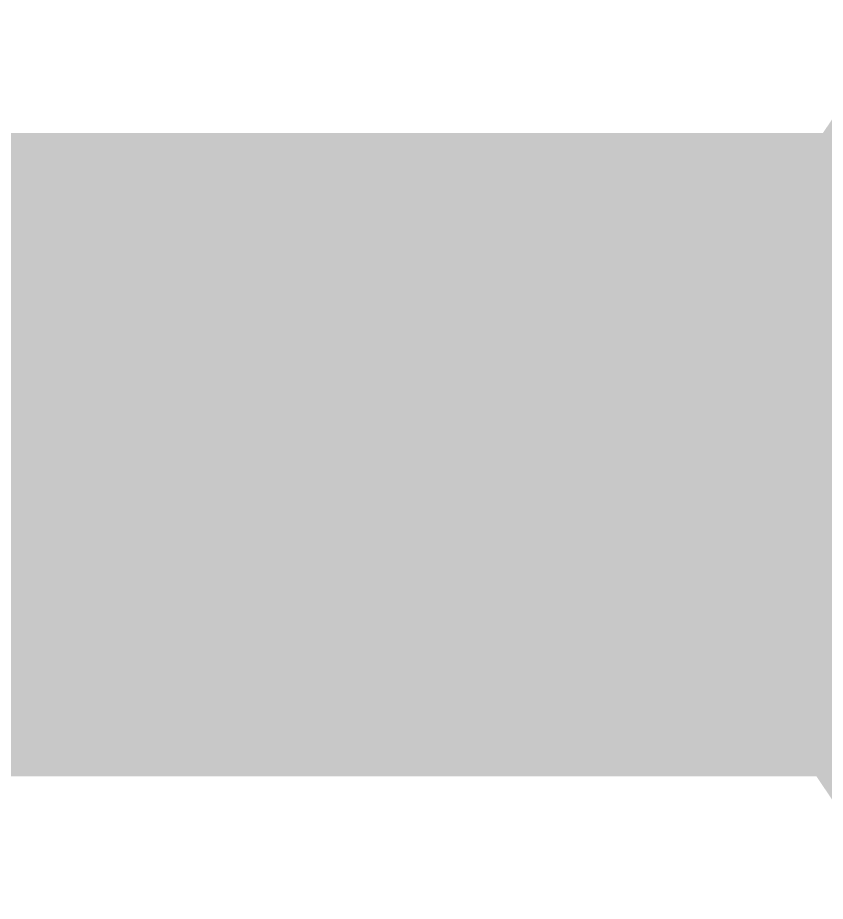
# Model space of a CAD drawing. Header units: inches. Extents: x 0 to 841, y 0 to 594.
# Drawn here: x 283.241 to 284.183, y 304.475 to 305.505 of the extents above; entities that cross this region are included whole.
import ezdxf

# ---------------------------------------------------------------- set-up
doc = ezdxf.new("R2010")
doc.units = ezdxf.units.IN
doc.layers.add('Sheet', color=255, linetype='Continuous')

msp = doc.modelspace()

# ---------------------------------------------------------------- linework, layer by layer
at = {"layer": 'Sheet'}
for points in [[(284.2485, 304.9955, 0.2997, 0.2997, 0), (284.2485, 305.0292, 0.2997, 0.2997, 0), (284.2485, 305.0741, 0.2997, 0.2997, 0), (284.2597, 305.1078, 0.2997, 0.2997, 0), (284.2597, 305.1527, 0.2997, 0.2997, 0), (284.2709, 305.1864, 0.2997, 0.2997, 0), (284.2822, 305.2201, 0.2997, 0.2997, 0), (284.2934, 305.2537, 0.2997, 0.2997, 0), (284.3046, 305.2874, 0.2997, 0.2997, 0), (284.3271, 305.3211, 0.2997, 0.2997, 0), (284.3383, 305.3548, 0.2997, 0.2997, 0)], [(284.2485, 304.9955, 0.2997, 0.2997, 0), (284.2485, 305.0292, 0.2997, 0.2997, 0), (284.2485, 305.0741, 0.2997, 0.2997, 0), (284.2597, 305.1078, 0.2997, 0.2997, 0), (284.2597, 305.1527, 0.2997, 0.2997, 0), (284.2709, 305.1864, 0.2997, 0.2997, 0), (284.2822, 305.2201, 0.2997, 0.2997, 0), (284.2934, 305.2537, 0.2997, 0.2997, 0), (284.3046, 305.2874, 0.2997, 0.2997, 0), (284.3271, 305.3211, 0.2997, 0.2997, 0), (284.3383, 305.3548, 0.2997, 0.2997, 0)], [(284.2485, 304.9955, 0.2997, 0.2997, 0), (284.2485, 305.0292, 0.2997, 0.2997, 0), (284.2485, 305.0741, 0.2997, 0.2997, 0), (284.2597, 305.1078, 0.2997, 0.2997, 0), (284.2597, 305.1527, 0.2997, 0.2997, 0), (284.2709, 305.1864, 0.2997, 0.2997, 0), (284.2822, 305.2201, 0.2997, 0.2997, 0), (284.2934, 305.2537, 0.2997, 0.2997, 0), (284.3046, 305.2874, 0.2997, 0.2997, 0), (284.3271, 305.3211, 0.2997, 0.2997, 0), (284.3383, 305.3548, 0.2997, 0.2997, 0)], [(284.2485, 304.9955, 0.2997, 0.2997, 0), (284.2485, 305.0292, 0.2997, 0.2997, 0), (284.2485, 305.0741, 0.2997, 0.2997, 0), (284.2597, 305.1078, 0.2997, 0.2997, 0), (284.2597, 305.1527, 0.2997, 0.2997, 0), (284.2709, 305.1864, 0.2997, 0.2997, 0), (284.2822, 305.2201, 0.2997, 0.2997, 0), (284.2934, 305.2537, 0.2997, 0.2997, 0), (284.3046, 305.2874, 0.2997, 0.2997, 0), (284.3271, 305.3211, 0.2997, 0.2997, 0), (284.3383, 305.3548, 0.2997, 0.2997, 0)], [(284.2485, 304.9955, 0.2997, 0.2997, 0), (284.2485, 305.0292, 0.2997, 0.2997, 0), (284.2485, 305.0741, 0.2997, 0.2997, 0), (284.2597, 305.1078, 0.2997, 0.2997, 0), (284.2597, 305.1527, 0.2997, 0.2997, 0), (284.2709, 305.1864, 0.2997, 0.2997, 0), (284.2822, 305.2201, 0.2997, 0.2997, 0), (284.2934, 305.2537, 0.2997, 0.2997, 0), (284.3046, 305.2874, 0.2997, 0.2997, 0), (284.3271, 305.3211, 0.2997, 0.2997, 0), (284.3383, 305.3548, 0.2997, 0.2997, 0)], [(284.2485, 304.9955, 0.2997, 0.2997, 0), (284.2485, 305.0292, 0.2997, 0.2997, 0), (284.2485, 305.0741, 0.2997, 0.2997, 0), (284.2597, 305.1078, 0.2997, 0.2997, 0), (284.2597, 305.1527, 0.2997, 0.2997, 0), (284.2709, 305.1864, 0.2997, 0.2997, 0), (284.2822, 305.2201, 0.2997, 0.2997, 0), (284.2934, 305.2537, 0.2997, 0.2997, 0), (284.3046, 305.2874, 0.2997, 0.2997, 0), (284.3271, 305.3211, 0.2997, 0.2997, 0), (284.3383, 305.3548, 0.2997, 0.2997, 0)], [(267.5174, 304.9955, 0.7493, 0.7493, 0), (285.012, 304.9955, 0.7493, 0.7493, 0)], [(284.3383, 304.6249, 0.2997, 0.2997, 0), (284.3271, 304.6586, 0.2997, 0.2997, 0), (284.3046, 304.6923, 0.2997, 0.2997, 0), (284.2934, 304.726, 0.2997, 0.2997, 0), (284.2822, 304.7709, 0.2997, 0.2997, 0), (284.2709, 304.8046, 0.2997, 0.2997, 0), (284.2597, 304.8382, 0.2997, 0.2997, 0), (284.2597, 304.8832, 0.2997, 0.2997, 0), (284.2485, 304.9169, 0.2997, 0.2997, 0), (284.2485, 304.9505, 0.2997, 0.2997, 0), (284.2485, 304.9955, 0.2997, 0.2997, 0)], [(284.2485, 304.9955, 0.2997, 0.2997, 0), (284.2485, 304.9955, 0.2997, 0.2997, 0)], [(284.3383, 304.6249, 0.2997, 0.2997, 0), (284.3271, 304.6586, 0.2997, 0.2997, 0), (284.3046, 304.6923, 0.2997, 0.2997, 0), (284.2934, 304.726, 0.2997, 0.2997, 0), (284.2822, 304.7709, 0.2997, 0.2997, 0), (284.2709, 304.8046, 0.2997, 0.2997, 0), (284.2597, 304.8382, 0.2997, 0.2997, 0), (284.2597, 304.8832, 0.2997, 0.2997, 0), (284.2485, 304.9169, 0.2997, 0.2997, 0), (284.2485, 304.9505, 0.2997, 0.2997, 0), (284.2485, 304.9955, 0.2997, 0.2997, 0)], [(284.2485, 304.9955, 0.2997, 0.2997, 0), (284.2485, 304.9955, 0.2997, 0.2997, 0)], [(284.3383, 304.6249, 0.2997, 0.2997, 0), (284.3271, 304.6586, 0.2997, 0.2997, 0), (284.3046, 304.6923, 0.2997, 0.2997, 0), (284.2934, 304.726, 0.2997, 0.2997, 0), (284.2822, 304.7709, 0.2997, 0.2997, 0), (284.2709, 304.8046, 0.2997, 0.2997, 0), (284.2597, 304.8382, 0.2997, 0.2997, 0), (284.2597, 304.8832, 0.2997, 0.2997, 0), (284.2485, 304.9169, 0.2997, 0.2997, 0), (284.2485, 304.9505, 0.2997, 0.2997, 0), (284.2485, 304.9955, 0.2997, 0.2997, 0)], [(284.2485, 304.9955, 0.2997, 0.2997, 0), (284.2485, 304.9955, 0.2997, 0.2997, 0)], [(284.3383, 304.6249, 0.2997, 0.2997, 0), (284.3271, 304.6586, 0.2997, 0.2997, 0), (284.3046, 304.6923, 0.2997, 0.2997, 0), (284.2934, 304.726, 0.2997, 0.2997, 0), (284.2822, 304.7709, 0.2997, 0.2997, 0), (284.2709, 304.8046, 0.2997, 0.2997, 0), (284.2597, 304.8382, 0.2997, 0.2997, 0), (284.2597, 304.8832, 0.2997, 0.2997, 0), (284.2485, 304.9169, 0.2997, 0.2997, 0), (284.2485, 304.9505, 0.2997, 0.2997, 0), (284.2485, 304.9955, 0.2997, 0.2997, 0)], [(284.2485, 304.9955, 0.2997, 0.2997, 0), (284.2485, 304.9955, 0.2997, 0.2997, 0)], [(284.3383, 304.6249, 0.2997, 0.2997, 0), (284.3271, 304.6586, 0.2997, 0.2997, 0), (284.3046, 304.6923, 0.2997, 0.2997, 0), (284.2934, 304.726, 0.2997, 0.2997, 0), (284.2822, 304.7709, 0.2997, 0.2997, 0), (284.2709, 304.8046, 0.2997, 0.2997, 0), (284.2597, 304.8382, 0.2997, 0.2997, 0), (284.2597, 304.8832, 0.2997, 0.2997, 0), (284.2485, 304.9169, 0.2997, 0.2997, 0), (284.2485, 304.9505, 0.2997, 0.2997, 0), (284.2485, 304.9955, 0.2997, 0.2997, 0)], [(284.2485, 304.9955, 0.2997, 0.2997, 0), (284.2485, 304.9955, 0.2997, 0.2997, 0)], [(284.3383, 304.6249, 0.2997, 0.2997, 0), (284.3271, 304.6586, 0.2997, 0.2997, 0), (284.3046, 304.6923, 0.2997, 0.2997, 0), (284.2934, 304.726, 0.2997, 0.2997, 0), (284.2822, 304.7709, 0.2997, 0.2997, 0), (284.2709, 304.8046, 0.2997, 0.2997, 0), (284.2597, 304.8382, 0.2997, 0.2997, 0), (284.2597, 304.8832, 0.2997, 0.2997, 0), (284.2485, 304.9169, 0.2997, 0.2997, 0), (284.2485, 304.9505, 0.2997, 0.2997, 0), (284.2485, 304.9955, 0.2997, 0.2997, 0)], [(284.2485, 304.9955, 0.2997, 0.2997, 0), (284.2485, 304.9955, 0.2997, 0.2997, 0)]]:
    msp.add_lwpolyline(points, format="xyseb", dxfattribs=at)

doc.saveas('drawing.dxf')
